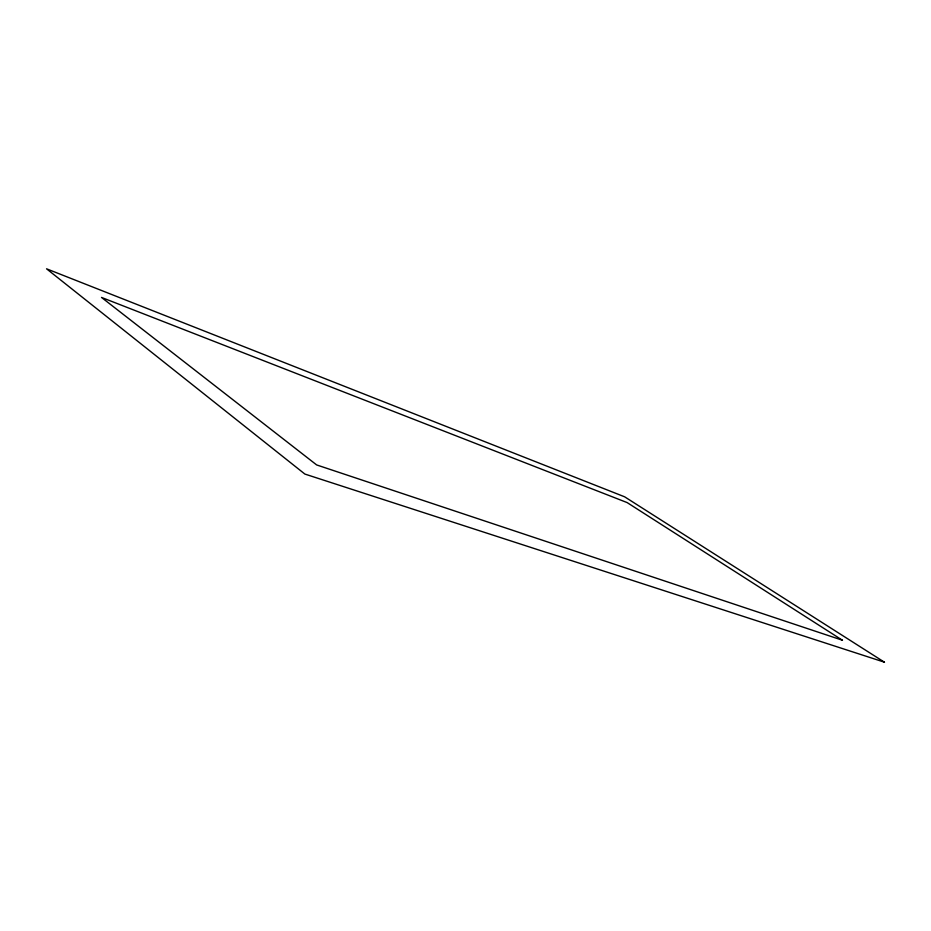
<?xml version="1.0" encoding="UTF-8"?>
<svg xmlns="http://www.w3.org/2000/svg" width="931" height="931" viewBox="0 0 931 931"><rect width="100%" height="100%" fill="white"/><g stroke="black" fill="none" stroke-linecap="round" stroke-linejoin="round"><path stroke-width="1.4" d="M884.45 662.197L304.879 474.065L46.55 268.803L624.643 496.817L884.45 662.197M842.427 640.237L316.645 464.93L101.514 297.431L627.122 502.577L842.427 640.237"/></g></svg>
